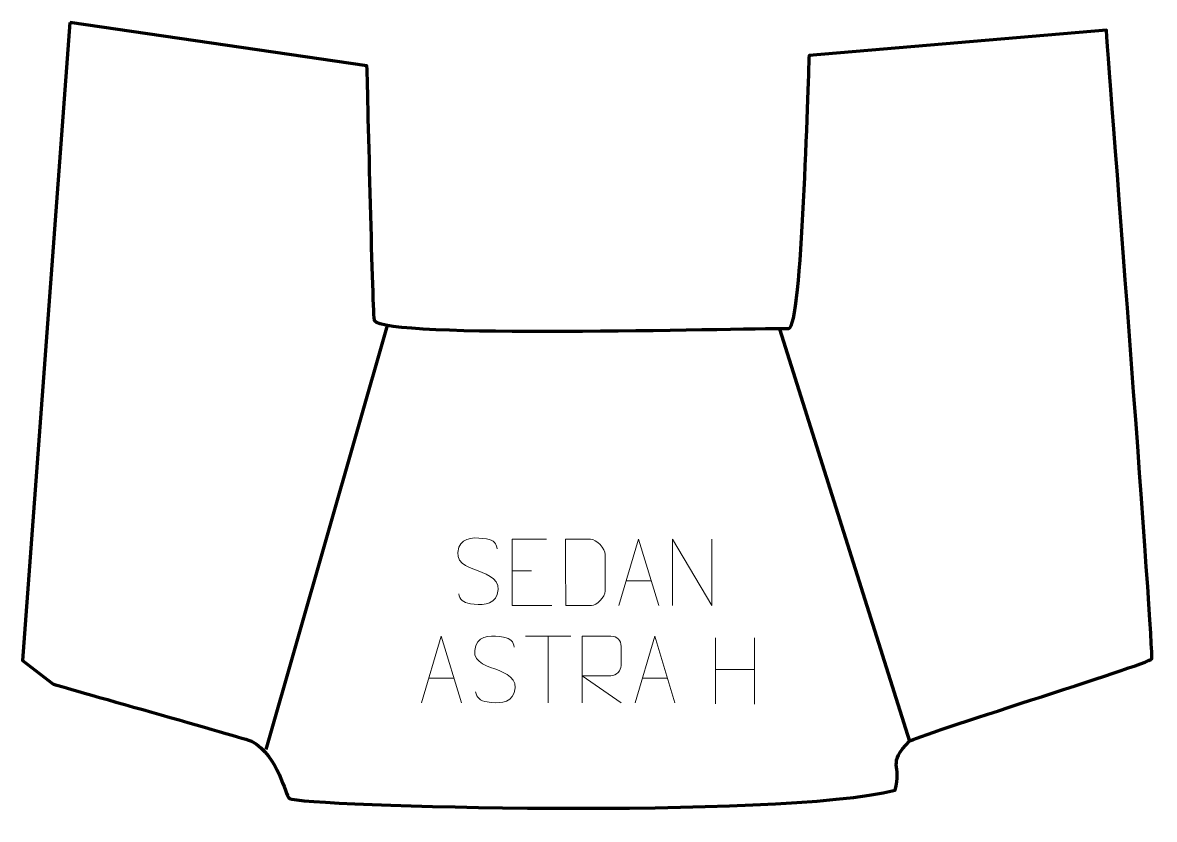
# Model space of a CAD drawing. Header units: millimetres. Extents: x -212 to 213, y -151 to 147.
import ezdxf

# ---------------------------------------------------------------- set-up
doc = ezdxf.new("R2010")
doc.units = ezdxf.units.MM
doc.header["$MEASUREMENT"] = 0
for name, color, linetype in [('layer 1', 7, 'Continuous'), ('layer 2', 7, 'Continuous'), ('layer 3', 7, 'Continuous')]:
    doc.layers.add(name, color=color, linetype=linetype)

msp = doc.modelspace()

# ---------------------------------------------------------------- linework, layer by layer
at = {"layer": 'layer 1', "color": 250, "lineweight": 9}
for points, knots in [([(-40.9221, -58.278), (-45.1704, -56.8076), (-50.0785, -55.0118), (-48.0734, -49.4915), (-48.0734, -49.4915), (-46.5699, -45.3516), (-41.3563, -45.7401), (-37.7527, -46.3412), (-37.7527, -46.3412), (-34.8921, -46.8184), (-34.0274, -48.0316), (-33.7168, -50.1157)], [0, 0, 0, 0, 0.25, 0.25, 0.25, 0.25, 0.5, 0.5, 0.5, 0.5, 1, 1, 1, 1]), ([(-15.2163, -46.3983), (-15.2163, -46.3983), (-28.0902, -46.3983), (-28.0902, -46.3983), (-28.0902, -46.3983), (-28.0902, -46.3983), (-28.0902, -71.3519), (-28.0902, -71.3519), (-28.0902, -71.3519), (-28.0902, -71.3519), (-13.2244, -71.3519), (-13.2244, -71.3519)], [0, 0, 0, 0, 0.25, 0.25, 0.25, 0.25, 0.5, 0.5, 0.5, 0.5, 1, 1, 1, 1]), ([(-8.0496, -71.3237), (-5.7178, -71.3233), (-0.7676, -71.3473), (1.5639, -71.3476), (1.5639, -71.3476), (3.4889, -71.453), (6.8075, -67.9114), (6.7963, -65.8941), (6.7963, -65.8941), (6.7959, -60.124), (6.7959, -57.9543), (6.7963, -52.185), (6.7963, -52.185), (6.792, -50.0469), (3.4175, -46.3868), (1.2651, -46.4003), (1.2651, -46.4003), (-1.0606, -46.4003), (-5.7849, -46.4003), (-8.111, -46.4003), (-8.111, -46.4003), (-8.1106, -52.1472), (-8.0493, -65.5764), (-8.0496, -71.3237)], [0, 0, 0, 0, 0.14285714, 0.14285714, 0.14285714, 0.14285714, 0.28571429, 0.28571429, 0.28571429, 0.28571429, 0.42857143, 0.42857143, 0.42857143, 0.42857143, 0.57142857, 0.57142857, 0.57142857, 0.57142857, 0.71428571, 0.71428571, 0.71428571, 0.71428571, 1, 1, 1, 1]), ([(11.8723, -71.3518), (11.8723, -71.3518), (19.2433, -46.3983), (19.2433, -46.3983), (19.2433, -46.3983), (19.2433, -46.3983), (26.8132, -71.3518), (26.8132, -71.3518)], [0, 0, 0, 0, 0.33333333, 0.33333333, 0.33333333, 0.33333333, 1, 1, 1, 1]), ([(32.0153, -71.3518), (32.0153, -71.3518), (32.0153, -46.3983), (32.0153, -46.3983), (32.0153, -46.3983), (32.0153, -46.3983), (46.6701, -71.3518), (46.6701, -71.3518), (46.6701, -71.3518), (46.6701, -71.3518), (46.6701, -46.3983), (46.6701, -46.3983)], [0, 0, 0, 0, 0.25, 0.25, 0.25, 0.25, 0.5, 0.5, 0.5, 0.5, 1, 1, 1, 1]), ([(-40.9221, -58.2781), (-36.9035, -59.9248), (-31.874, -61.8131), (-33.708, -67.1734), (-33.708, -67.1734), (-35.1678, -71.4398), (-40.0786, -71.1831), (-43.8047, -70.6284), (-43.8047, -70.6284), (-46.5547, -70.2186), (-47.7756, -69.0051), (-48.1536, -66.8929)], [0, 0, 0, 0, 0.25, 0.25, 0.25, 0.25, 0.5, 0.5, 0.5, 0.5, 1, 1, 1, 1]), ([(-62.0607, -107.7315), (-62.0607, -107.7315), (-54.6897, -82.778), (-54.6897, -82.778), (-54.6897, -82.778), (-54.6897, -82.778), (-47.1198, -107.7315), (-47.1198, -107.7315)], [0, 0, 0, 0, 0.33333333, 0.33333333, 0.33333333, 0.33333333, 1, 1, 1, 1]), ([(-34.5848, -95.0809), (-38.8331, -93.6105), (-43.7412, -91.8147), (-41.7361, -86.2944), (-41.7361, -86.2944), (-40.2326, -82.1545), (-35.019, -82.543), (-31.4154, -83.1441), (-31.4154, -83.1441), (-28.5548, -83.6213), (-27.6901, -84.8345), (-27.3795, -86.9186)], [0, 0, 0, 0, 0.25, 0.25, 0.25, 0.25, 0.5, 0.5, 0.5, 0.5, 1, 1, 1, 1]), ([(-1.9222, -107.7315), (-1.9222, -107.7315), (-1.9222, -82.778), (-1.9222, -82.778), (-1.9222, -82.778), (1.6726, -82.778), (5.2681, -82.778), (8.8633, -82.778), (8.8633, -82.778), (11.1886, -82.8157), (12.7459, -84.3057), (12.7418, -86.6721), (12.7418, -86.6721), (12.7414, -88.7076), (12.7414, -91.767), (12.7418, -93.803), (12.7418, -93.803), (12.7353, -95.6785), (10.923, -97.6203), (8.9135, -97.6394), (8.9135, -97.6394), (8.9135, -97.6394), (-1.9222, -97.6394), (-1.9222, -97.6394), (-1.9222, -97.6394), (-1.9222, -97.6394), (12.7325, -107.7315), (12.7325, -107.7315)], [0, 0, 0, 0, 0.125, 0.125, 0.125, 0.125, 0.25, 0.25, 0.25, 0.25, 0.375, 0.375, 0.375, 0.375, 0.5, 0.5, 0.5, 0.5, 0.625, 0.625, 0.625, 0.625, 0.75, 0.75, 0.75, 0.75, 1, 1, 1, 1]), ([(17.9393, -107.7315), (17.9393, -107.7315), (25.3103, -82.778), (25.3103, -82.778), (25.3103, -82.778), (25.3103, -82.778), (32.8802, -107.7315), (32.8802, -107.7315)], [0, 0, 0, 0, 0.33333333, 0.33333333, 0.33333333, 0.33333333, 1, 1, 1, 1]), ([(-34.5848, -95.081), (-30.5662, -96.7277), (-25.5367, -98.616), (-27.3707, -103.9763), (-27.3707, -103.9763), (-28.8305, -108.2427), (-33.7413, -107.986), (-37.4674, -107.4313), (-37.4674, -107.4313), (-40.2174, -107.0215), (-41.4383, -105.808), (-41.8163, -103.6958)], [0, 0, 0, 0, 0.25, 0.25, 0.25, 0.25, 0.5, 0.5, 0.5, 0.5, 1, 1, 1, 1])]:
    msp.add_open_spline(points, degree=3, knots=knots, dxfattribs=at)
for points in [[(-28.0902, -58.278), (-28.0902, -58.278), (-20.9221, -58.278), (-20.9221, -58.278)], [(14.5949, -62.1024), (14.5949, -62.1024), (24.0906, -62.1024), (24.0906, -62.1024)], [(-23.0838, -82.8015), (-23.0838, -82.8015), (-6.0966, -82.8015), (-6.0966, -82.8015)], [(-14.59, -107.7315), (-14.59, -107.7315), (-14.59, -82.778), (-14.59, -82.778)], [(48.0881, -83.3727), (48.0881, -83.3727), (48.0881, -108.1502), (48.0881, -108.1502)], [(62.7314, -83.3727), (62.7314, -83.3727), (62.7314, -108.3262), (62.7314, -108.3262)], [(48.0881, -95.255), (48.0881, -95.255), (62.7314, -95.2546), (62.7314, -95.2546)], [(-59.3381, -98.4821), (-59.3381, -98.4821), (-49.8424, -98.4821), (-49.8424, -98.4821)], [(20.6619, -98.4821), (20.6619, -98.4821), (30.1576, -98.4821), (30.1576, -98.4821)]]:
    msp.add_open_spline(points, degree=3, dxfattribs=at)
at = {"layer": 'layer 2', "color": 22, "lineweight": 158}
msp.add_open_spline([(-193.9192, 147.1542), (-193.9192, 147.1542), (-82.556, 130.9075), (-82.556, 130.9075), (-82.556, 130.9075), (-82.1724, 118.8656), (-80.3687, 36.565), (-79.7192, 35.412), (-79.7192, 35.412), (-75.8591, 28.5596), (54.7214, 32.5359), (75.4157, 32.4302), (75.4157, 32.4302), (80.4957, 32.4043), (82.5913, 125.0284), (83.2082, 134.8341), (83.2082, 134.8341), (83.2082, 134.8341), (194.6244, 144.3388), (194.6244, 144.3388), (194.6244, 144.3388), (196.1694, 123.4732), (212.6123, -89.8663), (211.621, -91.3295), (211.621, -91.3295), (210.3216, -93.2474), (122.9321, -120.1389), (120.8611, -122.1748), (120.8611, -122.1748), (112.0964, -130.7903), (118.1495, -130.9432), (115.4632, -140.5668), (115.4632, -140.5668), (71.8139, -151.4479), (-107.6957, -146.5138), (-111.5648, -143.6138), (-111.5648, -143.6138), (-113.4974, -142.1653), (-115.4002, -128.0922), (-125.8851, -122.0794), (-125.8851, -122.0794), (-127.1634, -121.3463), (-199.2791, -101.1953), (-200.3289, -100.6643), (-200.3289, -100.6643), (-200.3289, -100.6643), (-211.6311, -91.9308), (-211.6311, -91.9308), (-211.6311, -91.9308), (-211.6311, -91.9308), (-193.9192, 147.1542), (-193.9192, 147.1542)], degree=3, knots=[0, 0, 0, 0, 0.07142857, 0.07142857, 0.07142857, 0.07142857, 0.14285714, 0.14285714, 0.14285714, 0.14285714, 0.21428571, 0.21428571, 0.21428571, 0.21428571, 0.28571429, 0.28571429, 0.28571429, 0.28571429, 0.35714286, 0.35714286, 0.35714286, 0.35714286, 0.42857143, 0.42857143, 0.42857143, 0.42857143, 0.5, 0.5, 0.5, 0.5, 0.57142857, 0.57142857, 0.57142857, 0.57142857, 0.64285714, 0.64285714, 0.64285714, 0.64285714, 0.71428571, 0.71428571, 0.71428571, 0.71428571, 0.78571429, 0.78571429, 0.78571429, 0.78571429, 0.85714286, 0.85714286, 0.85714286, 0.85714286, 1, 1, 1, 1], dxfattribs=at)
at = {"layer": 'layer 3', "color": 187, "lineweight": 158}
for points in [[(-75.0142, 33.6695), (-75.0142, 33.6695), (-120.4152, -125.205), (-120.4152, -125.205)], [(72.139, 32.4109), (72.139, 32.4109), (120.8611, -122.1748), (120.8611, -122.1748)]]:
    msp.add_open_spline(points, degree=3, dxfattribs=at)

doc.saveas('drawing.dxf')
